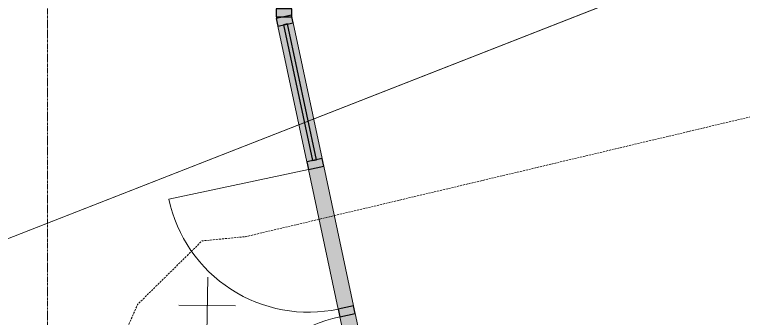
# Model space of a CAD drawing. Header units: inches. Extents: x -10205 to 13964, y -460 to 30702.
# Drawn here: x -3476.6 to -3290.7, y 10742.2 to 10819.7 of the extents above; entities that cross this region are included whole.
import ezdxf

# ---------------------------------------------------------------- set-up
doc = ezdxf.new("R2010")
doc.units = ezdxf.units.IN
doc.header["$MEASUREMENT"] = 0
doc.linetypes.add('Grid Line 1_2_', pattern=[0.875, 0.5, -0.125, 0.125, -0.125])
doc.linetypes.add('IMPORT-DASHED _2_', pattern=[0.75, 0.5, -0.25])
for name, color, linetype, lineweight in [('00base_6150001_dwg', 147, 'Continuous', 13), ('4', 147, 'Continuous', 13), ('A-DOOR', 31, 'Continuous', 9), ('A-GLAZ-CURT', 52, 'Continuous', 9), ('A-GLAZ-CURT-3', 52, 'Continuous', 25), ('A-GLAZ-CWMG', 51, 'Continuous', 9), ('A-GLAZ-CWMG-4', 51, 'Continuous', 25), ('E_Survey_Traverse', 147, 'Continuous', 13), ('E_TOPO_DTM_Contours_Minor', 147, 'IMPORT-DASHED _2_', 13), ('S-GRID-1', 1, 'Grid Line 1_2_', 9)]:
    doc.layers.add(name, color=color, linetype=linetype, lineweight=lineweight)

# ---------------------------------------------------------------- blocks, each defined once
blk = doc.blocks.new('Rectangular Mullion - 2_ x 4_ rectangular-1780275-SITE PLAN - CAD FILE')
at = {"layer": 'A-GLAZ-CWMG'}
blk.add_hatch(color=256, dxfattribs=at).paths.add_polyline_path([(-2, -0.5), (-2, -2), (0, -2), (0, 2), (-2, 2), (-2, -0.35)], flags=0)
at = {"layer": 'A-GLAZ-CWMG-4'}
for p, q in [((0, 2), (-2, 2)), ((-2, 2), (-2, -2)), ((0, -2), (0, 2)), ((-2, -2), (0, -2))]:
    blk.add_line(p, q, dxfattribs=at)
blk = doc.blocks.new('System Panel - Glazed-1817391-SITE PLAN - CAD FILE')
at = {"layer": 'A-GLAZ-CURT'}
blk.add_hatch(color=256, dxfattribs=at).paths.add_polyline_path([(-17.7, -0.5), (17.7, -0.5), (17.7, 0.5), (-17.7, 0.5)], flags=0)
at = {"layer": 'A-GLAZ-CURT-3'}
for p, q in [((17.7, 0.5), (-17.7, 0.5)), ((-17.7, 0.5), (-17.7, -0.5)), ((17.7, -0.5), (17.7, 0.5)), ((-17.7, -0.5), (17.7, -0.5))]:
    blk.add_line(p, q, dxfattribs=at)
blk = doc.blocks.new('Storefront_Entry_Door-_Single_7051 - Store Front Single Door-1814429-SITE PLAN - CAD FILE')
at = {"layer": 'A-DOOR'}
blk.add_line((-18.2, -2), (-18.2, -38.4), dxfattribs=at)
blk.add_arc((-18.2, -2), 36.4, 270, 360, dxfattribs=at)
blk = doc.blocks.new('Storefront_Entry_Door-_Single_7051 - Store Front Single Door-1817991-SITE PLAN - CAD FILE')
at = {"layer": 'A-DOOR'}
blk.add_line((-18.2, 2), (-18.2, 38.4), dxfattribs=at)
blk.add_arc((-18.2, 2), 36.4, 0, 90, dxfattribs=at)
blk = doc.blocks.new('Rectangular Mullion - 2_ x 4_ rectangular-V148-SITE PLAN - CAD FILE')
at = {"layer": 'A-GLAZ-CWMG'}
h = blk.add_hatch(color=256, dxfattribs=at)
h.paths.add_polyline_path([(-3409.92, 10896.79), (-3408.42, 10896.79), (-3408.42, 10932.19), (-3409.92, 10932.19), (-3409.92, 10903.28)], flags=0)
h.paths.add_polyline_path([(-3407.42, 10896.79), (-3405.92, 10896.79), (-3405.92, 10932.19), (-3407.42, 10932.19), (-3407.42, 10903.28)], flags=0)
for p, q in [((-3409.92, 10932.19), (-3409.92, 10896.79)), ((-3405.92, 10932.19), (-3405.92, 10896.79))]:
    blk.add_line(p, q, dxfattribs=at)
blk = doc.blocks.new('Rectangular Mullion - 2_ x 4_ rectangular-1779541-SITE PLAN - CAD FILE')
at = {"layer": 'A-GLAZ-CWMG'}
blk.add_hatch(color=256, dxfattribs=at).paths.add_polyline_path([(-3826.72, 10819.99), (-3826.72, 10856.39), (-3830.72, 10856.39), (-3830.72, 10819.99), (-3828.22, 10819.99)], flags=0)
for p, q in [((-3830.72, 10819.99), (-3830.72, 10856.39)), ((-3826.72, 10819.99), (-3826.72, 10856.39))]:
    blk.add_line(p, q, dxfattribs=at)
blk = doc.blocks.new('Rectangular Mullion - 2_ x 4_ rectangular-1780271-SITE PLAN - CAD FILE')
at = {"layer": 'A-GLAZ-CWMG'}
blk.add_hatch(color=256, dxfattribs=at).paths.add_polyline_path([(1, -2), (-1, -2), (-1, 2), (1, 2), (1, -0.5)], flags=0)
at = {"layer": 'A-GLAZ-CWMG-4'}
for p, q in [((-1, 2), (1, 2)), ((-1, -2), (-1, 2)), ((1, 2), (1, -2)), ((1, -2), (-1, -2))]:
    blk.add_line(p, q, dxfattribs=at)
blk = doc.blocks.new('00base_6150001_dwg-1748108-SITE PLAN - CAD FILE')
at = {"layer": '4'}
for p, q in [((4039342.37, 3369162.46), (4039342.37, 3369176.86)), ((4039335.17, 3369169.66), (4039349.57, 3369169.66))]:
    blk.add_line(p, q, dxfattribs=at)
at = {"layer": 'E_Survey_Traverse', "flags": 128}
blk.add_lwpolyline([(4039039.58, 3369997.09), (4041584.77, 3367512.04), (4040589.07, 3366225.92), (4039039.58, 3369997.09), (4041584.68, 3367512.13), (4040589.07, 3366226.29)], close=True, dxfattribs=at)
at = {"layer": 'E_TOPO_DTM_Contours_Minor', "flags": 128}
blk.add_lwpolyline([(4039985.28, 3366646.55), (4040003.99, 3366694.64), (4039998.7, 3366750.36), (4039987.35, 3366772.94), (4039984.1, 3366771.17), (4039980.14, 3366772.89), (4039971.23, 3366782.38), (4039736.91, 3366919.28), (4039731.31, 3366925.92), (4039762.53, 3366978.21), (4039608.23, 3367152.78), (4039550.89, 3367000.16), (4039402.86, 3367070.44), (4039368.02, 3367074.33), (4039179.63, 3367125.77), (4039178.77, 3367132.88), (4039177.95, 3367142.02), (4039167.07, 3367410.05), (4039161.94, 3367442.29), (4039177.51, 3367470.54), (4039208.11, 3367474.7), (4039283.4, 3367453.19), (4039397.68, 3367438.1), (4039415.69, 3367423.42), (4039490.41, 3367338.97), (4039463.6, 3367446.98), (4039590.23, 3367490.48), (4039738.59, 3367651.09), (4039670.88, 3367735.72), (4039609.97, 3367800.54), (4039607.19, 3367819.42), (4039512.86, 3367984.14), (4039534.12, 3368099.57), (4039559.2, 3368249.32), (4039560.32, 3368310.31), (4039606.93, 3368486.44), (4039608.44, 3368540.9), (4039611.39, 3368544.98), (4039604.04, 3368570.2), (4039473.32, 3368842.52), (4039426.99, 3368897.84), (4039360.1, 3369160.09), (4039358.83, 3369171.25), (4039342.35, 3369187.42), (4039305.13, 3369203.01), (4039047.15, 3369356.07), (4038944.51, 3369394.16), (4038777.59, 3369426.68), (4038545.9, 3369424.46), (4038473.01, 3369306.38), (4038380.42, 3369385.54), (4038280.43, 3369354.98), (4038265.44, 3369316.53), (4038296.07, 3369260.37), (4038418.07, 3369113.95), (4038374.76, 3368942.6), (4038299.85, 3368823.4), (4038296.91, 3368665.46), (4038317.07, 3368471.93), (4038320.63, 3368349.64), (4038298.99, 3368150.48), (4038303.38, 3368136.89), (4038376.59, 3368007.64), (4038348.03, 3367852.52), (4038350.98, 3367540.72), (4038355.81, 3367499.01), (4038356.73, 3367485.96), (4038408.98, 3367198.74), (4038432.63, 3367080.06), (4038437.33, 3367073.84), (4038489.21, 3366983.26), (4038533.81, 3366912.91), (4038584.65, 3366873.68), (4038635.57, 3366844.84), (4038703.71, 3366821.21), (4038764.25, 3366675.5), (4038768.47, 3366667.37), (4038780.59, 3366621.52), (4038859.59, 3366414.6), (4038814.06, 3366090.3), (4038813.61, 3366079.81), (4038813.5, 3366078.88), (4038813.22, 3366075.69), (4038815.86, 3366072.49), (4038890.63, 3366012.93), (4039011.12, 3366028.83), (4039187.66, 3366022.81), (4039319.59, 3366025.6), (4039534.7, 3366060.64), (4039578.62, 3366066.13), (4039640.06, 3366072.5), (4039678.79, 3366090.82), (4039763.71, 3366150.85), (4039780.45, 3366193.93), (4039810.42, 3366196.69), (4039952.53, 3366360.31), (4039954.61, 3366369.82), (4039964.54, 3366401.93), (4039980.87, 3366536.91)], close=True, dxfattribs=at)

msp = doc.modelspace()

# ---------------------------------------------------------------- linework, layer by layer
at = {"layer": 'S-GRID-1'}
msp.add_line((-3468.22, 9836.18), (-3468.22, 12413.74), dxfattribs=at)

# ---------------------------------------------------------------- block references
at = {"layer": '00base_6150001_dwg', "rotation": 89.04760487178136}
msp.add_blockref('00base_6150001_dwg-1748108-SITE PLAN - CAD FILE', (3298136.14, -4084040.07), dxfattribs=at)
at = {"layer": 'A-DOOR'}
for name, p, rotation in [('Storefront_Entry_Door-_Single_7051 - Store Front Single Door-1814429-SITE PLAN - CAD FILE', (-3395.89, 10762.79), 282.0576546285691), ('Storefront_Entry_Door-_Single_7051 - Store Front Single Door-1817991-SITE PLAN - CAD FILE', (-3387.87, 10725.24), 102.0576546285692)]:
    msp.add_blockref(name, p, dxfattribs=dict(at, rotation=rotation))
at = {"layer": 'A-GLAZ-CURT', "rotation": 282.0576546285691}
msp.add_blockref('System Panel - Glazed-1817391-SITE PLAN - CAD FILE', (-3403.81, 10799.86), dxfattribs=at)
at = {"layer": 'A-GLAZ-CWMG'}
for name, p, rotation in [('Rectangular Mullion - 2_ x 4_ rectangular-1780275-SITE PLAN - CAD FILE', (-3407.92, 10819.12), 270), ('Rectangular Mullion - 2_ x 4_ rectangular-1780275-SITE PLAN - CAD FILE', (-3407.92, 10819.12), 102.0576546285692), ('Rectangular Mullion - 2_ x 4_ rectangular-V148-SITE PLAN - CAD FILE', (-9016.54, 20761.65), 192.0576546285687), ('Rectangular Mullion - 2_ x 4_ rectangular-1779541-SITE PLAN - CAD FILE', (2612.41, 963.52), 12.05765462857063), ('Rectangular Mullion - 2_ x 4_ rectangular-1779541-SITE PLAN - CAD FILE', (2620.44, 925.97), 12.05765462856963)]:
    msp.add_blockref(name, p, dxfattribs=dict(at, rotation=rotation))
at = {"layer": 'A-GLAZ-CWMG', "extrusion": (0, 0, -1), "rotation": 257.9423453714309}
for p in [(3399.9, 10781.57), (3391.88, 10744.02)]:
    msp.add_blockref('Rectangular Mullion - 2_ x 4_ rectangular-1780271-SITE PLAN - CAD FILE', p, dxfattribs=at)

doc.saveas('drawing.dxf')
